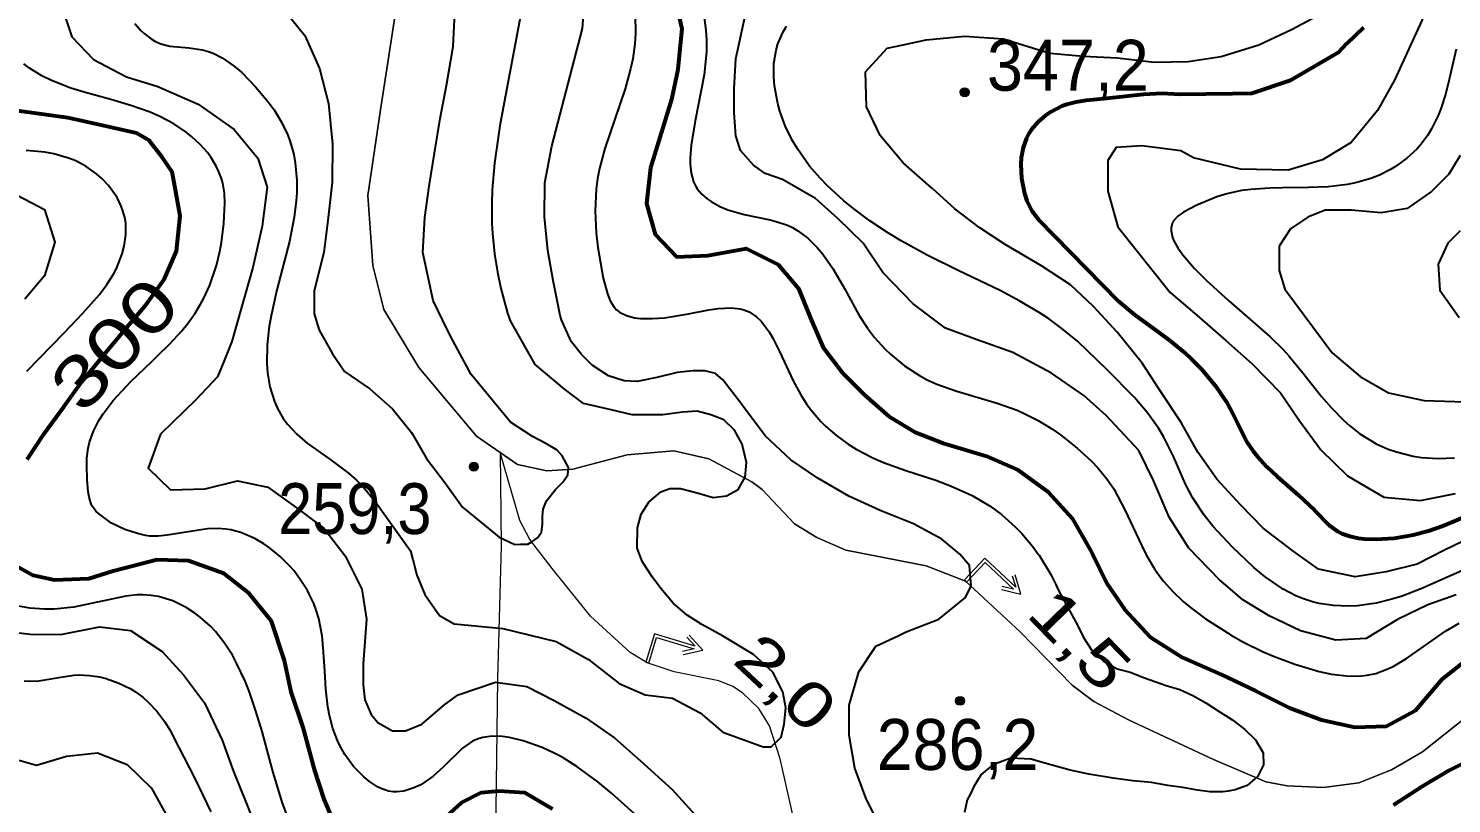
# Model space of a CAD drawing. Header units: metres. Extents: x 545098 to 555652, y 1854398 to 1862642.
# Drawn here: x 549858.2 to 550333.5, y 1859485.6 to 1859744.4 of the extents above; entities that cross this region are included whole.
import ezdxf
from ezdxf.enums import TextEntityAlignment as Align

# ---------------------------------------------------------------- set-up
doc = ezdxf.new("R2010")
doc.units = ezdxf.units.M
doc.header["$LTSCALE"] = 6.8
for name, color, linetype, lineweight in [('1', 7, 'Continuous', 25), ('2', 7, 'Continuous', 53), ('34', 7, 'Continuous', 13), ('5', 7, 'Continuous', 13), ('51', 7, 'Continuous', 13), ('53', 7, 'Continuous', 13)]:
    doc.layers.add(name, color=color, linetype=linetype, lineweight=lineweight)
doc.layers.add('4', color=7, linetype='Continuous')

msp = doc.modelspace()

# ---------------------------------------------------------------- hatches: boundary and pattern name
at = {"layer": '5'}
for points in [[(550172.39, 1859723.09, 1), (550169.39, 1859723.09, 1)], [(550008.46, 1859598.06, 1), (550005.46, 1859598.06, 1)], [(550170.87, 1859519.88, 1), (550167.87, 1859519.88, 1)]]:
    msp.add_hatch(color=256, dxfattribs=at).paths.add_polyline_path(points)

# ---------------------------------------------------------------- linework, layer by layer
at = {"layer": '1'}
for points in [[(550137.84, 1859487.47), (550134.18, 1859497.38), (550132.31, 1859508.37), (550132.37, 1859518.42), (550135.6, 1859529.6), (550141.29, 1859538.09), (550148.87, 1859541.74), (550151.38, 1859542.95), (550162.3, 1859547.17), (550171.15, 1859554.33), (550173.1, 1859558.26), (550172.51, 1859565.07), (550169.32, 1859568.88), (550163.28, 1859573.82), (550153.84, 1859578.93), (550142.71, 1859583.45), (550132.19, 1859588.26), (550121.85, 1859594.26), (550112.88, 1859600.33), (550104.32, 1859608.36), (550096.67, 1859618.54), (550096.46, 1859618.84), (550090.16, 1859627.03), (550087.71, 1859629.21), (550084.16, 1859630.03), (550080.07, 1859630.03), (550074.89, 1859629.48), (550068.07, 1859627.84), (550061.52, 1859626.48), (550057.15, 1859626.75), (550051.97, 1859628.39), (550046.52, 1859631.94), (550042.97, 1859635.49), (550039.42, 1859639.85), (550036.2, 1859647.06), (550035.77, 1859648.51), (550033.49, 1859660.2), (550031.63, 1859670.23), (550030.57, 1859681.53), (550030.69, 1859692.86), (550033.04, 1859705.11), (550043.3, 1859744.31), (550045.17, 1859769.51)], [(549947.86, 1859608.86), (549951.45, 1859605.8), (549952.07, 1859605.36), (549959.27, 1859600.19), (549965.07, 1859595.91), (549967.75, 1859593.59), (549970.03, 1859591.3), (549974.12, 1859586.31), (549985.79, 1859569.97), (549986.46, 1859567.45), (549986.57, 1859567.06), (549987.95, 1859561.86), (549990.65, 1859555.37), (549995.52, 1859548.33), (550000.38, 1859545.63), (550016.6, 1859544.01), (550034.44, 1859539.68), (550045.25, 1859533.73), (550055.52, 1859525.62), (550064.17, 1859521.83), (550073.36, 1859520.75), (550082.55, 1859515.88), (550090.11, 1859509.39), (550103.63, 1859504.52), (550106.33, 1859504.52), (550109.57, 1859507.77), (550110.66, 1859512.09), (550111.2, 1859517.5), (550110.12, 1859522.91), (550106.87, 1859529.4), (550100.39, 1859535.35), (550089.98, 1859541.62), (550083.07, 1859545.39), (550078.26, 1859548.5), (550073.52, 1859552.53), (550069.42, 1859557.39), (550066.55, 1859561.28), (550063.38, 1859566.06), (550062.99, 1859567.06), (550061.51, 1859570.82), (550061.6, 1859577.66), (550062.89, 1859582.24), (550065.36, 1859586.24), (550069.43, 1859589.63), (550072.43, 1859590.72), (550075.98, 1859590.72), (550081.59, 1859589.32), (550086.95, 1859587.76), (550091.31, 1859588.29), (550095.3, 1859590.44), (550097.56, 1859594.59), (550098.07, 1859599.45), (550096.59, 1859605.54), (550096.46, 1859605.77), (550093.99, 1859610.21), (550090.44, 1859613.65), (550086.17, 1859615.35), (550081.59, 1859616.63), (550076.65, 1859616.22), (550070.11, 1859615.42), (550059.85, 1859615.4), (550052.82, 1859617.02), (550043.63, 1859619.18), (550037.15, 1859624.05), (550027.42, 1859632.17), (550019.19, 1859646.75), (550019.09, 1859647.06), (550018.34, 1859649.26), (550015.99, 1859657.95), (550015.06, 1859662.38), (550013.99, 1859669.1), (550013.32, 1859675.87), (550013.14, 1859679.26), (550013.08, 1859685.98), (550013.24, 1859690.45), (550013.97, 1859699.36), (550015.85, 1859712.69), (550020.9, 1859739.26), (550024.65, 1859759.44)], [(549868.92, 1859752.85), (549872.65, 1859741.55), (549879.87, 1859733.99), (549890.94, 1859728.19), (549901.37, 1859724.97), (549914.9, 1859719.14), (549926.93, 1859710.67), (549934.83, 1859701.06), (549937.93, 1859691.39), (549936.31, 1859678.38), (549933.09, 1859664.53), (549929.52, 1859651.7), (549926.16, 1859639.86), (549923.41, 1859633.2), (549921.29, 1859628.05), (549914.11, 1859620.34), (549902.27, 1859608.86), (549898.19, 1859597.57), (549905.69, 1859590.37), (549917.19, 1859590.7), (549927.98, 1859593.3), (549938.17, 1859591.23), (549946.83, 1859585.02), (549952.07, 1859581.11), (549956.81, 1859577.58), (549964.03, 1859568.31), (549969.56, 1859557.13), (549971.09, 1859547.17), (549970, 1859532.28), (549970, 1859525.18), (549970.54, 1859520.27), (549972.72, 1859515.36), (549974.91, 1859512.63), (549979.82, 1859509.9), (549984.18, 1859509.9), (549989.64, 1859512.08), (549997.28, 1859518.63), (550001.74, 1859521.84), (550014.24, 1859526.15), (550024.68, 1859524.64), (550033.8, 1859519.98), (550044.44, 1859514.12), (550054.02, 1859507.38), (550062.63, 1859499.88), (550073.2, 1859490.28), (550089.58, 1859472.29)], [(549943.92, 1859750.13), (549950.56, 1859742.07), (549955.43, 1859731.02), (549958.46, 1859719.32), (549959.8, 1859705.7), (549959.63, 1859693.08), (549958.19, 1859680.3), (549956.83, 1859669.55), (549953.63, 1859656.75), (549953.63, 1859649.1), (549955.27, 1859643.64), (549959.63, 1859636), (549963.81, 1859629.81), (549972.2, 1859624), (549979.75, 1859617.33), (549986.15, 1859609.46), (549986.46, 1859608.92), (549991.16, 1859600.78), (549997.27, 1859592.76), (550003.18, 1859584.51), (550015.37, 1859574.5), (550020.65, 1859572.1), (550022.51, 1859572.16), (550024.96, 1859572.16), (550026.33, 1859572.98), (550028.24, 1859574.34), (550029.6, 1859576.25), (550029.87, 1859578.71), (550029.87, 1859581.44), (550030.15, 1859583.9), (550031.24, 1859586.63), (550034.24, 1859590.45), (550036.69, 1859592.91), (550038.33, 1859595.36), (550038.6, 1859597.82), (550036.42, 1859601.64), (550034.78, 1859603.55), (550031.24, 1859605.73), (550026.6, 1859608.19), (550019.21, 1859612.96), (550006.11, 1859628.88), (549999.12, 1859641.59), (549996.49, 1859647.06), (549993.39, 1859653.5), (549989.95, 1859669.53), (549990.55, 1859681.25), (549992.06, 1859691.68), (549993.81, 1859702.69), (549995.7, 1859714.35), (549997.79, 1859725.28), (550000.04, 1859738.38), (550000.6, 1859749.55)], [(550060.83, 1859749.13), (550060.95, 1859742.54), (550060.75, 1859739.26), (550060.03, 1859734.2), (550059.32, 1859730.84), (550057.46, 1859724.16), (550050.74, 1859704.24), (550048.96, 1859697.59), (550048.31, 1859694.26), (550047.81, 1859690.69), (550047.44, 1859683.5), (550047.79, 1859676.19), (550048.36, 1859671.23), (550050.2, 1859661.04), (550051.56, 1859655.77), (550052.54, 1859653.39), (550053.84, 1859651.34), (550054.64, 1859650.48), (550055.63, 1859649.68), (550057.96, 1859648.5), (550060.64, 1859647.8)], [(550083.57, 1859750.49), (550084.45, 1859743.79), (550084.66, 1859740.5), (550084.64, 1859736.57), (550083.85, 1859728.87), (550080.88, 1859713.48), (550079.6, 1859705.45), (550079.25, 1859701.2), (550079.24, 1859699.09), (550079.55, 1859696.03), (550080.36, 1859693.18), (550081, 1859691.85), (550081.61, 1859690.88), (550083.11, 1859689.08), (550084.91, 1859687.49), (550086.24, 1859686.55), (550089.1, 1859684.95), (550091.77, 1859683.84), (550097.3, 1859682.28), (550101.03, 1859681.51), (550105.93, 1859680.47), (550108.32, 1859679.85), (550111.77, 1859678.64), (550113.41, 1859677.87), (550115.2, 1859676.83), (550118.55, 1859674.3), (550121.6, 1859671.27), (550123.48, 1859669.03), (550126.84, 1859664.26), (550130.75, 1859657.51), (550135.67, 1859648.55), (550138.43, 1859644.27), (550140.8, 1859641.17), (550144.33, 1859637.28), (550146.24, 1859635.46), (550150.84, 1859631.7), (550155.81, 1859628.49), (550158.41, 1859627.11), (550161.62, 1859625.66), (550168.25, 1859623.28), (550181.8, 1859619.3), (550188.41, 1859616.92), (550190.82, 1859615.86), (550195.49, 1859613.44), (550199.99, 1859610.66), (550202.9, 1859608.64), (550208.47, 1859604.26), (550213.2, 1859599.96), (550215.4, 1859597.67), (550218.41, 1859594.01), (550220.68, 1859590.66), (550224.55, 1859583.48), (550229.94, 1859571.86), (550231.45, 1859568.88), (550231.58, 1859568.62), (550234.32, 1859563.94), (550235.86, 1859561.71), (550237.3, 1859559.86), (550240.45, 1859556.35), (550243.9, 1859553.1), (550246.33, 1859551.06), (550251.4, 1859547.25), (550258.87, 1859542.43), (550259.7, 1859541.89), (550263.99, 1859539.5), (550270.66, 1859536.24), (550274.1, 1859534.76), (550281.24, 1859532.08), (550289.3, 1859529.68), (550293.39, 1859528.83), (550299.48, 1859528.16), (550303.44, 1859528.25), (550305.38, 1859528.47), (550308.21, 1859529.06), (550311.74, 1859530.3), (550314.02, 1859531.37), (550318.45, 1859533.99), (550331.49, 1859543.18), (550336.04, 1859545.82)], [(550335.11, 1859555.29), (550325.59, 1859551.88), (550315.5, 1859547.02), (550305.05, 1859540.73), (550294.86, 1859540.13), (550283.05, 1859543.29), (550272.62, 1859548.21), (550263.85, 1859553.55), (550258.87, 1859557.81), (550255.98, 1859560.28), (550245.83, 1859570.9), (550239.23, 1859581.21), (550233.99, 1859593.5), (550229.04, 1859603.47), (550218.21, 1859615.18), (550210.67, 1859621.85), (550199.94, 1859629.3), (550187.03, 1859636.17), (550175.09, 1859640.38), (550164.46, 1859644.32), (550153.65, 1859652.4), (550143.61, 1859662.93), (550136.97, 1859672.69), (550128.59, 1859680.97), (550121.05, 1859687.63), (550110.02, 1859693.98), (550104.24, 1859695.99), (550100.42, 1859698.72), (550096.06, 1859703.63), (550094.42, 1859708.55), (550093.87, 1859716.19), (550093.87, 1859724.38), (550094.42, 1859734.2), (550097.6, 1859748.63)], [(550150.39, 1859699.51), (550150.25, 1859699.63), (550142.64, 1859708.63), (550138.16, 1859718.23), (550137.8, 1859729.94), (550145.07, 1859737.77), (550150.39, 1859738.9), (550158.09, 1859740.53), (550170.86, 1859741.77), (550183.89, 1859740.9), (550195.66, 1859737.2), (550199.42, 1859736.16), (550210.44, 1859735.16), (550221.95, 1859734.53), (550234.19, 1859733.13), (550245.59, 1859733.35), (550256.6, 1859735.01), (550269.16, 1859738.89), (550280.07, 1859744.06), (550290.81, 1859749.75)], [(550324.31, 1859748.52), (550319.81, 1859738.83), (550314.48, 1859727.1), (550308.85, 1859716.95), (550299.96, 1859706.29), (550290.46, 1859700.5), (550278.96, 1859697.04), (550263, 1859697.44), (550247.39, 1859701.21), (550243.11, 1859703.55), (550230.13, 1859705.18), (550221.49, 1859704.63), (550218.78, 1859700.31), (550218.78, 1859690.03), (550222.03, 1859678.13), (550239.6, 1859656.19), (550248.6, 1859648.59), (550258.12, 1859640.2), (550266.93, 1859632.37), (550276.4, 1859622.68), (550282.56, 1859613.66), (550289.91, 1859603.71), (550298.83, 1859595.03), (550310.88, 1859587.92), (550323.17, 1859586.74), (550334.8, 1859589.14)], [(549893.71, 1859746.04), (549895.72, 1859743.71), (549896.82, 1859742.67), (549899.19, 1859740.87), (549900.46, 1859740.13), (549902.46, 1859739.26), (549905.45, 1859738.49), (549911.72, 1859737.85), (549916.37, 1859737.22), (549918.64, 1859736.57), (549920.11, 1859736), (549922.93, 1859734.57), (549926.92, 1859731.82), (549929.42, 1859729.67), (549934.07, 1859724.92), (549938.31, 1859719.82), (549940.22, 1859717.18), (549942.76, 1859713.06), (549944.82, 1859708.74), (549945.66, 1859706.5), (549946.8, 1859702.32), (549947.32, 1859699.46), (549947.83, 1859693.67), (549947.8, 1859689.54), (549947.63, 1859686.81), (549946.96, 1859681.37), (549945.34, 1859673.27), (549941.19, 1859657.13), (549939.34, 1859649.02), (549938.62, 1859644.94), (549937.93, 1859638.78), (549937.84, 1859632.5), (549938.08, 1859629.37), (549938.87, 1859624.71), (549940.39, 1859619.79), (549941.41, 1859617.45), (549943.3, 1859614.15), (549944.68, 1859612.27), (549947.86, 1859608.86)], [(550343.19, 1859566.07), (550323.61, 1859557.42), (550316.99, 1859554.88), (550313.61, 1859553.81), (550308.41, 1859552.53), (550302.07, 1859551.65), (550298.86, 1859551.5), (550294.07, 1859551.67), (550289.37, 1859552.37), (550287.08, 1859552.93), (550283.7, 1859554.06), (550281.52, 1859554.99), (550277.29, 1859557.21), (550271.3, 1859561.3), (550267.5, 1859564.41), (550260.34, 1859571.19), (550253.8, 1859578.23), (550250.85, 1859581.92), (550246.96, 1859587.81), (550244.68, 1859592.23), (550240.61, 1859601.42), (550237.3, 1859608.14), (550235.63, 1859610.91), (550231.85, 1859616.17), (550227.61, 1859621.13), (550218.41, 1859630.55), (550208.56, 1859639.94), (550203.41, 1859644.25), (550198.9, 1859647.53), (550195.79, 1859649.57), (550189.37, 1859653.35), (550182.73, 1859656.84), (550168.96, 1859663.49), (550158.41, 1859668.71), (550149.74, 1859673.47), (550145.48, 1859676.04), (550139.24, 1859680.14), (550133.29, 1859684.55), (550130.45, 1859686.88), (550125.09, 1859691.78), (550122.59, 1859694.37), (550119.12, 1859698.41), (550115.05, 1859704.13), (550113.28, 1859707.13), (550110.99, 1859711.82), (550109.17, 1859716.74), (550108.45, 1859719.29), (550107.36, 1859725.19), (550107.12, 1859728.2), (550107.22, 1859732.7), (550107.94, 1859737.11), (550108.55, 1859739.26), (550110.28, 1859743.28), (550111.41, 1859745.15)], [(550335.09, 1859737.48), (550332.78, 1859727.31), (550331.48, 1859722.36), (550329.93, 1859717.57), (550329.02, 1859715.26), (550326.87, 1859710.84), (550325.6, 1859708.75), (550323.41, 1859705.77), (550321.93, 1859704.1), (550318.6, 1859701.02), (550314.86, 1859698.32), (550313.1, 1859697.25), (550309.42, 1859695.4), (550306.56, 1859694.26), (550301.9, 1859692.91), (550298.73, 1859692.28), (550292.29, 1859691.54), (550285.78, 1859691.27), (550277.1, 1859691.18), (550272.81, 1859691.08), (550266.49, 1859690.64), (550263.41, 1859690.22), (550258.47, 1859689.15), (550255.18, 1859688.16), (550248.41, 1859685.42), (550243.97, 1859683.04), (550242.1, 1859681.65), (550240.7, 1859680.1), (550240.23, 1859679.26), (550239.84, 1859677.79), (550239.83, 1859676.76), (550240.32, 1859674.58), (550240.78, 1859673.45), (550242.09, 1859671.14), (550243.76, 1859668.81), (550247.72, 1859664.26), (550251.6, 1859660.28)], [(549921.56, 1859577.41), (549918.04, 1859577.28), (549910.86, 1859576.21), (549904.58, 1859575.15), (549901.56, 1859574.87), (549898.65, 1859574.9), (549897.26, 1859575.06), (549894.6, 1859575.74), (549890.34, 1859577.04), (549885.97, 1859579.23), (549881.59, 1859582.44), (549880.67, 1859583.2), (549879.31, 1859585.25), (549878.48, 1859587.83), (549878.15, 1859589.73), (549877.8, 1859593.65), (549877.66, 1859598.61), (549877.75, 1859600.93), (549878.16, 1859604.26), (549878.6, 1859606.19), (549879.89, 1859609.9), (549881.68, 1859613.44), (549883.11, 1859615.72), (549886.47, 1859620.13), (549892.39, 1859626.49), (549899.38, 1859633.2), (549901.07, 1859634.82), (549905.37, 1859639.07), (549909.41, 1859643.46), (549911.28, 1859645.73), (549913.85, 1859649.26), (549915.71, 1859652.28), (549916.82, 1859654.35), (549918.76, 1859658.61), (549921, 1859665.27), (549922.1, 1859669.85), (549922.68, 1859672.96), (549923.5, 1859679.26), (549923.83, 1859686.06), (549923.63, 1859689.41), (549923.09, 1859692.67), (549922.66, 1859694.26), (549921.72, 1859696.75), (549920.95, 1859698.36), (549919.06, 1859701.44), (549917.96, 1859702.91), (549915.52, 1859705.68), (549912.78, 1859708.22), (549910.83, 1859709.79), (549906.72, 1859712.56), (549902.06, 1859715.03), (549898.88, 1859716.41), (549892.36, 1859718.7), (549885.72, 1859720.61), (549876.81, 1859723.06), (549872.4, 1859724.46), (549865.88, 1859726.99), (549862.7, 1859728.54), (549858.54, 1859731.07), (549856.67, 1859732.56)], [(549857.66, 1859629.95), (549870.13, 1859642.78), (549876.33, 1859649.26), (549881.89, 1859655.51), (549884.41, 1859658.84), (549886.63, 1859662.38), (549887.61, 1859664.26), (549889.53, 1859669.11), (549890.19, 1859671.64), (549890.73, 1859675.49), (549890.67, 1859679.33), (549890.38, 1859681.22), (549889.77, 1859683.52), (549889.22, 1859685.02), (549887.79, 1859687.9), (549884.94, 1859691.9), (549882.67, 1859694.29), (549881.01, 1859695.75), (549877.44, 1859698.29), (549873.99, 1859700.13), (549871.61, 1859701.11), (549866.7, 1859702.54), (549863.65, 1859703.09), (549857.47, 1859703.66)], [(550336.41, 1859701.94), (550332.63, 1859695.75), (550326.86, 1859689.98), (550318.69, 1859684.21), (550310.04, 1859682.77), (550299.95, 1859683.73), (550291.3, 1859683.73), (550285.53, 1859681.32), (550279.76, 1859677.48), (550275.92, 1859671.71), (550275.92, 1859663.53), (550277.84, 1859657.28), (550293.64, 1859636.09), (550302.99, 1859628.21), (550312.48, 1859622.72), (550324.41, 1859620.11), (550338.1, 1859619.75)], [(550343.67, 1859576.2), (550331.15, 1859570.19), (550322, 1859565.55), (550311.75, 1859562.91), (550301.36, 1859561.33), (550289.09, 1859563.89), (550280.54, 1859570.01), (550270.65, 1859577.56), (550263.1, 1859585.19), (550255.09, 1859593.93), (550248.77, 1859602.88), (550243.18, 1859612.78), (550235.97, 1859623.76), (550230.19, 1859632.66), (550221.88, 1859642.98), (550213.9, 1859651.51), (550206.28, 1859658.81), (550196.54, 1859665.1), (550184.45, 1859672.28), (550175.98, 1859677.76), (550167.63, 1859684.12), (550160.18, 1859690.9), (550158.83, 1859692.09), (550150.39, 1859699.51)], [(549852.35, 1859689.84), (549863.53, 1859683.94), (549867, 1859673.04), (549863.56, 1859661.83), (549857.03, 1859653.98)], [(550336.41, 1859676.83), (550332.3, 1859672.72), (550329.05, 1859665.69), (550329.59, 1859657.04), (550336.08, 1859647.84)], [(550251.6, 1859660.28), (550259.1, 1859653.38), (550272.93, 1859641.43), (550277.17, 1859637.28), (550279.22, 1859635.06), (550283.87, 1859629.42), (550290.11, 1859621.51), (550293.41, 1859617.67), (550297.44, 1859613.58), (550299.58, 1859611.68), (550302.95, 1859609.06), (550306.54, 1859606.76), (550308.41, 1859605.74), (550312.39, 1859603.96), (550315.14, 1859602.99), (550320.75, 1859601.6), (550323.51, 1859601.17), (550329.02, 1859600.8), (550334.53, 1859601)], [(550060.64, 1859647.8), (550062.58, 1859647.55), (550066.64, 1859647.48), (550070.68, 1859647.81), (550078.65, 1859649.14), (550085.41, 1859650.43), (550088.61, 1859650.88), (550093.08, 1859651.09), (550095.82, 1859650.79), (550097.11, 1859650.48), (550098.92, 1859649.77), (550101.39, 1859648.12), (550102.88, 1859646.67), (550105.56, 1859643.09), (550106.78, 1859641.02), (550109.09, 1859636.49), (550113.64, 1859626.72), (550116.17, 1859622.01), (550118.23, 1859618.82), (550119.71, 1859616.82), (550122.9, 1859613.14), (550124.59, 1859611.44), (550128.18, 1859608.33), (550132, 1859605.57), (550134.66, 1859603.93), (550140.21, 1859601.05), (550143.81, 1859599.5), (550151.22, 1859596.83), (550161.25, 1859593.52), (550166.2, 1859591.71), (550173.41, 1859588.47), (550179.41, 1859584.87), (550183.17, 1859582.1), (550187.81, 1859578), (550189.96, 1859575.8), (550193.58, 1859571.5), (550195.47, 1859568.88), (550195.76, 1859568.47), (550199.64, 1859562.08), (550201.35, 1859558.72), (550202.2, 1859556.77), (550208.59, 1859545.18), (550210.58, 1859540.99), (550213.29, 1859536.89), (550217.25, 1859533.13), (550221.81, 1859530.55), (550226.2, 1859529.42), (550231.03, 1859527.61), (550238.18, 1859524.98), (550242.77, 1859523.69), (550247.08, 1859521.63), (550251.43, 1859519.21), (550256.24, 1859516.1), (550258.87, 1859514.46), (550260.43, 1859513.48), (550264.51, 1859510.28), (550268.07, 1859506.84), (550270.63, 1859502.54), (550270.75, 1859498.49), (550268.81, 1859494.75), (550265.32, 1859491.56), (550261.25, 1859490.14), (550258.87, 1859489.75), (550257.09, 1859489.45), (550252.84, 1859489.48), (550248.7, 1859490.09), (550243.8, 1859490.96), (550238.73, 1859491.64), (550233.26, 1859492.63), (550227.1, 1859493.18), (550220.54, 1859494.04), (550212.43, 1859495.45), (550206.19, 1859496.72), (550199.69, 1859498.51), (550193, 1859500.46), (550186.32, 1859500.76), (550180.31, 1859498.55), (550176.46, 1859495.31), (550173.99, 1859491.32), (550172.8, 1859488.88), (550171.78, 1859486.8), (550170.81, 1859482.63)], [(550061.68, 1859481.24), (550052.91, 1859489.07), (550048.41, 1859492.81), (550041.38, 1859497.99), (550036.42, 1859501.04), (550033.83, 1859502.42), (550029.81, 1859504.28), (550023.41, 1859506.53), (550018.82, 1859507.6), (550016.51, 1859507.93), (550013.13, 1859508.05), (550009.92, 1859507.65), (550008.41, 1859507.21), (550006.57, 1859506.39), (550003.2, 1859504.05), (549996.86, 1859497.84), (549993.41, 1859494.72), (549989.21, 1859491.89), (549986.97, 1859490.81), (549983.53, 1859489.75), (549981.24, 1859489.5), (549980.1, 1859489.52), (549978.41, 1859489.77), (549976.22, 1859490.5), (549974.8, 1859491.21), (549972.12, 1859492.97), (549970.21, 1859494.52), (549966.8, 1859498.01), (549963.92, 1859501.93), (549962.32, 1859504.74), (549961.38, 1859506.69), (549959.86, 1859510.7), (549958.74, 1859514.99), (549958.22, 1859517.91), (549957.56, 1859523.82), (549957.19, 1859529.79), (549956.68, 1859537.72), (549956.25, 1859541.63), (549955.14, 1859547.36), (549954.32, 1859550.16), (549953.49, 1859552.39), (549952.07, 1859555.3), (549951.39, 1859556.7), (549948.78, 1859560.78), (549946.79, 1859563.36), (549945.35, 1859565), (549942.24, 1859568.09), (549938.68, 1859571.01), (549936.8, 1859572.32), (549933.84, 1859574.06), (549929.14, 1859576.06), (549925.85, 1859576.93), (549924.15, 1859577.21), (549921.56, 1859577.41)], [(549944.9, 1859480.74), (549943.09, 1859485.75), (549939.98, 1859495.93), (549936.22, 1859509.62), (549934.18, 1859516.41), (549931.87, 1859523.11), (549930.56, 1859526.41), (549927.85, 1859532.28), (549926.3, 1859535.11), (549923.68, 1859539.19), (549920.65, 1859543.01), (549918.96, 1859544.8), (549915.59, 1859547.81), (549913.77, 1859549.17), (549910.9, 1859551.01), (549906.37, 1859553.24), (549901.64, 1859554.69), (549899.24, 1859555.09), (549896.41, 1859555.27), (549894.52, 1859555.23), (549890.73, 1859554.84), (549873.41, 1859551.19), (549866.82, 1859550.5), (549863.53, 1859550.46), (549858.63, 1859550.81), (549853.8, 1859551.66)], [(549847.42, 1859543.43), (549858.8, 1859542.14), (549868.96, 1859541.99), (549881.89, 1859544.64), (549892.3, 1859543.34), (549902.86, 1859536.4), (549910.02, 1859528.51), (549917.03, 1859519.22), (549922.92, 1859506.8), (549926.66, 1859496.25), (549930.92, 1859485.87), (549942.32, 1859457.14)], [(549856.72, 1859526.54), (549858.41, 1859526.42), (549861.7, 1859526.57), (549868.35, 1859527.71), (549873.41, 1859528.44), (549875.13, 1859528.51), (549878.56, 1859528.36), (549881.96, 1859527.84), (549884.17, 1859527.3), (549888.41, 1859525.83), (549892.21, 1859523.95), (549893.98, 1859522.85), (549896.51, 1859520.98), (549898.1, 1859519.6), (549901.08, 1859516.48), (549903.78, 1859512.89), (549905.44, 1859510.24), (549908.43, 1859504.27), (549913.53, 1859494.38), (549919.11, 1859482.87)], [(549849.86, 1859501.53), (549860.92, 1859498.39), (549870.91, 1859501.43), (549881.25, 1859502.47), (549891.22, 1859498.67), (549899.25, 1859490.67), (549905.24, 1859480.08)], [(550143.06, 1859477.1), (550137.84, 1859487.47)]]:
    msp.add_lwpolyline(points, dxfattribs=at)
at = {"layer": '2'}
for points in [[(550073.97, 1859754.96), (550076.45, 1859744.26), (550075.12, 1859730.64), (550073.02, 1859720.66), (550069.58, 1859709.46), (550065.98, 1859697.8), (550064.65, 1859685.89), (550067.5, 1859675.66), (550074.72, 1859668.1), (550085.14, 1859668.52), (550097.88, 1859670.92), (550108.57, 1859665.6), (550115.42, 1859657.57), (550119.41, 1859647.59), (550123.59, 1859637.84), (550130.07, 1859629.34), (550137.48, 1859622.02), (550145.73, 1859614.8), (550154.38, 1859609.55), (550164.02, 1859605.81), (550178.22, 1859601.55), (550188.71, 1859596.96), (550198.91, 1859589.55), (550206.79, 1859580.89), (550212.9, 1859570.21), (550213.56, 1859568.88), (550218.43, 1859559.02), (550224.28, 1859550.44), (550233, 1859541.14), (550243.66, 1859534.32), (550256.53, 1859528.63), (550268.09, 1859523.2), (550279.46, 1859517.53), (550290.09, 1859513.59), (550301.28, 1859511.11), (550311.82, 1859511.43), (550321.44, 1859516.66), (550330.41, 1859527.16), (550340.05, 1859534.84)], [(550304.08, 1859744.67), (550298.43, 1859739.22), (550295.8, 1859736.4), (550279.76, 1859727.01), (550266.79, 1859722.68), (550260.39, 1859722.59), (550242.67, 1859722.33), (550236.82, 1859722.63), (550230.67, 1859722.32), (550218.41, 1859721.04), (550211.47, 1859720.33), (550208.18, 1859719.79), (550204.98, 1859718.95), (550203.41, 1859718.38), (550199.59, 1859716.43), (550197.8, 1859715.2), (550195.34, 1859713.06), (550193.25, 1859710.6), (550192.38, 1859709.26), (550191.59, 1859707.77), (550190.44, 1859704.6), (550189.81, 1859701.25), (550189.64, 1859698.95), (550189.88, 1859694.26), (550190.9, 1859689.24), (550191.72, 1859686.84), (550193.36, 1859683.48), (550195.53, 1859680.54), (550222.27, 1859653.29), (550227.73, 1859648.77), (550235.52, 1859643.12), (550239.39, 1859640.24), (550244.34, 1859636.15), (550246.69, 1859633.98), (550250.04, 1859630.59), (550254.62, 1859625.14), (550258.58, 1859619.25), (550260.3, 1859616.14), (550261.94, 1859612.77), (550264.1, 1859608.29)], [(549857.78, 1859600.45), (549863.55, 1859609.27), (549870.06, 1859618.08), (549875.9, 1859626.26), (549881.61, 1859633.2), (549883.53, 1859635.53), (549890.7, 1859644.2), (549897.62, 1859652.3), (549903.55, 1859660.61), (549907.64, 1859669.97), (549908.87, 1859681.77), (549907.13, 1859691.7), (549906.18, 1859696.54), (549902.91, 1859701.45), (549898.54, 1859706.91), (549894.3, 1859709.37), (549881.88, 1859712.24), (549871.34, 1859714.58), (549859.28, 1859716.21), (549851.08, 1859717.28)], [(550264.1, 1859608.29), (550265.3, 1859606.14), (550267.24, 1859603.27), (550268.67, 1859601.46), (550271.82, 1859598.04), (550275.24, 1859594.81), (550282.45, 1859588.52), (550287.72, 1859583.57), (550292.78, 1859578.47), (550295.58, 1859576.43), (550296.84, 1859575.78), (550299.55, 1859574.81), (550302.42, 1859574.21), (550304.4, 1859573.99), (550308.41, 1859573.87), (550314.38, 1859574.24), (550318.26, 1859574.82), (550320.81, 1859575.34), (550325.83, 1859576.67), (550330.59, 1859578.29), (550339.95, 1859582.19)], [(549886.47, 1859563.14), (549878.34, 1859560.67), (549866.88, 1859560.12), (549859.79, 1859561.76), (549853.78, 1859565.03)], [(549962.64, 1859473.61), (549956.95, 1859487.01), (549953.7, 1859496.98), (549949.97, 1859510.95), (549945.96, 1859522.85), (549943.72, 1859533.37), (549939.34, 1859546.51), (549931.68, 1859555.93), (549923.41, 1859562.4), (549911.68, 1859566.64), (549901.07, 1859566.95), (549886.47, 1859563.14)], [(550344.21, 1859502.45), (550332.75, 1859496.57), (550323.58, 1859491.18)], [(550323.58, 1859491.18), (550314.18, 1859485.01)], [(550033.29, 1859483.7), (550024.01, 1859489.16), (550015.28, 1859489.71), (550009.28, 1859489.16), (550002.73, 1859485.88), (549989.09, 1859473.33)]]:
    msp.add_lwpolyline(points, dxfattribs=at)
at = {"layer": '34'}
for p, q in [((550171.55, 1859559.55), (550170.83, 1859560.23)), ((550189.72, 1859555.5), (550187.78, 1859561.96)), ((550183.16, 1859557.05), (550189.72, 1859555.5)), ((550083.46, 1859536.84), (550078.87, 1859541.78)), ((550076.89, 1859535.33), (550083.46, 1859536.84)), ((550065.38, 1859532.44), (550064.42, 1859532.74))]:
    msp.add_line(p, q, dxfattribs=at)
for points in [[(550015.74, 1859602.79), (550007.84, 1859608.21), (549988.64, 1859631.13), (549976.87, 1859650.54), (549973.24, 1859665.21), (549971.5, 1859688.6), (549975.76, 1859717.15), (549982.46, 1859760.56), (549982.25, 1859795.57), (549980.54, 1859827.81), (549976.59, 1859844.74), (549968.7, 1859873.57), (549961.48, 1859890.39), (549952.68, 1859905.18), (549942.64, 1859918.82), (549935.58, 1859927.43), (549928.76, 1859931.45), (549917.04, 1859937.34), (549898.89, 1859941.03)], [(550171.19, 1859559.89), (550158.04, 1859564.93), (550131.22, 1859570.14), (550121.58, 1859574.46), (550114.11, 1859578.93), (550103.32, 1859590.45), (550099.85, 1859593.05), (550085.46, 1859600.7), (550073.71, 1859603.33), (550058.2, 1859601.99), (550039.98, 1859597.19), (550031.37, 1859596.7), (550021.52, 1859598.82), (550015.74, 1859602.79)], [(550064.9, 1859532.59), (550059.18, 1859536.04), (550045.95, 1859548.14), (550033.13, 1859564.09), (550025.71, 1859573.7), (550022.33, 1859580.11), (550015.74, 1859602.79)], [(550186.82, 1859561.67), (550187.98, 1859557.82), (550177.68, 1859567.51), (550170.83, 1859560.23)], [(550171.55, 1859559.55), (550177.72, 1859566.1), (550187.27, 1859557.11), (550183.39, 1859558.03)], [(550338.44, 1859514.44), (550323.8, 1859502.88), (550313.48, 1859496.83), (550302.57, 1859492.55), (550290.78, 1859490.93), (550278.68, 1859491.48), (550271.55, 1859492.83), (550254.05, 1859500.28), (550225.9, 1859513.45), (550214.02, 1859519.65), (550206.77, 1859525.13), (550189.48, 1859542.94), (550171.19, 1859559.89)], [(550078.14, 1859541.09), (550080.87, 1859538.15), (550067.35, 1859542.3), (550064.42, 1859532.74)], [(550065.38, 1859532.44), (550068.02, 1859541.05), (550080.55, 1859537.2), (550076.67, 1859536.31)], [(550161.77, 1859422.3), (550146.63, 1859436.12), (550131.95, 1859447.61), (550123.37, 1859455.97), (550118.91, 1859461.79), (550116.3, 1859467.09), (550113.22, 1859483.31), (550109.28, 1859500.53), (550105.73, 1859511.53), (550102.18, 1859517.36), (550096.65, 1859522.52), (550093.42, 1859524.62), (550088.85, 1859526.52), (550073.84, 1859529.59), (550064.9, 1859532.59)]]:
    msp.add_lwpolyline(points, dxfattribs=at)
at = {"layer": '5'}
for centre in [(550170.89, 1859723.09), (550006.96, 1859598.06), (550169.37, 1859519.88)]:
    msp.add_circle(centre, 1.5, dxfattribs=at)
at = {"layer": '51'}
for points in [[(549849.54, 1859935.94), (549870.62, 1859938.51), (549898.89, 1859941.03), (549917.04, 1859937.34), (549928.76, 1859931.45), (549935.58, 1859927.43), (549942.64, 1859918.82), (549952.68, 1859905.18), (549961.48, 1859890.39), (549968.7, 1859873.57), (549976.59, 1859844.74), (549980.54, 1859827.81), (549982.25, 1859795.57), (549982.46, 1859760.56), (549975.76, 1859717.15), (549971.5, 1859688.6), (549973.24, 1859665.21), (549976.87, 1859650.54), (549988.64, 1859631.13), (550007.84, 1859608.21), (550015.74, 1859602.79)], [(550015.74, 1859602.79), (550021.52, 1859598.82), (550031.37, 1859596.7), (550039.98, 1859597.19), (550058.2, 1859601.99), (550073.71, 1859603.33), (550085.46, 1859600.7), (550099.85, 1859593.05), (550103.32, 1859590.45), (550114.11, 1859578.93), (550121.58, 1859574.46), (550131.22, 1859570.14), (550158.04, 1859564.93), (550171.19, 1859559.89), (550189.48, 1859542.94), (550206.77, 1859525.13), (550214.02, 1859519.65), (550225.9, 1859513.45), (550254.05, 1859500.28), (550271.55, 1859492.83), (550278.68, 1859491.48), (550290.78, 1859490.93), (550302.57, 1859492.55), (550313.48, 1859496.83), (550323.8, 1859502.88), (550338.44, 1859514.44)]]:
    msp.add_lwpolyline(points, dxfattribs=at)
at = {"layer": '53'}
msp.add_lwpolyline([(550015.74, 1859602.79), (550016.1, 1859571.61), (550014.85, 1859527.28), (550014.23, 1859474.82), (550007.99, 1859419.87), (550001.75, 1859386.15), (549992.39, 1859363.66), (549976.16, 1859341.81), (549953.07, 1859327.44), (549902.53, 1859298.09), (549859.55, 1859283.44), (549800.27, 1859266.58), (549758.39, 1859251.26), (549754.68, 1859240.61)], dxfattribs=at)

# ---------------------------------------------------------------- texts
at = {"layer": '34'}
for s, rotation, width, p in [('1,5', 314.151, 1.35, (550204.08, 1859535.08)), ('2,0', 316.982, 1.3, (550106.12, 1859520.52))]:
    msp.add_text(s, height=15, rotation=rotation, dxfattribs=dict(at, width=width)).set_placement(p, align=Align.CENTER)
at = {"layer": '4', "width": 1.3}
msp.add_text('300', height=17, rotation=47.258, dxfattribs=at).set_placement((549893.18, 1859633.2), align=Align.CENTER)
at = {"layer": '5'}
for s, width, p in [('347,2', 0.95, (550205.39, 1859723.59)), ('259,3', 0.9, (549967.21, 1859575.56)), ('286,2', 0.95, (550168.53, 1859496.81))]:
    msp.add_text(s, height=17, dxfattribs=dict(at, width=width)).set_placement(p, align=Align.CENTER)

doc.saveas('drawing.dxf')
